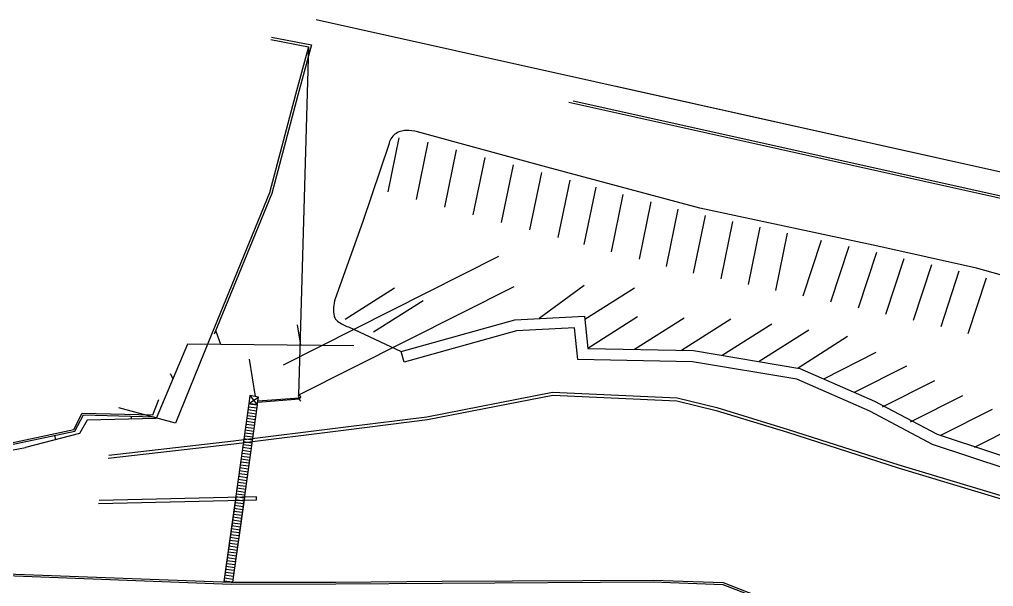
# Model space of a CAD drawing. Header units: millimetres. Extents: x 34038 to 35840, y 10511 to 10922.
# Drawn here: x 34283.9 to 34367, y 10873.2 to 10921.6 of the extents above; entities that cross this region are included whole.
import ezdxf

# ---------------------------------------------------------------- set-up
doc = ezdxf.new("R2010")
doc.units = ezdxf.units.MM
for name, color, linetype in [('GUIA', 7, 'Continuous'), ('MURO', 2, 'Continuous'), ('VAGAS', 7, 'Continuous')]:
    doc.layers.add(name, color=color, linetype=linetype)

# ---------------------------------------------------------------- blocks, each defined once
blk = doc.blocks.new('*X26')
at = {"color": 0}
for p, q in [((970.3660003377906, 824.0769431491335), (970.6912021020596, 824.7250857532479)), ((970.5894510249728, 823.9648280725478), (970.9146527892417, 824.6129706766621)), ((970.8129017121549, 823.8527129959621), (971.1381034764239, 824.5008556000764)), ((971.0363523993371, 823.7405979193763), (971.361554163606, 824.3887405234907)), ((971.2598030865192, 823.6284828427906), (971.5850048507882, 824.276625446905)), ((971.4832537737014, 823.5163677662049), (971.8084555379703, 824.1645103703192)), ((971.7067044608835, 823.4042526896192), (972.0319062251525, 824.0523952937335)), ((971.9301551480658, 823.2921376130334), (972.2553569123346, 823.9402802171478)), ((972.153605835248, 823.1800225364477), (972.4788075995168, 823.8281651405621)), ((972.37705652243, 823.067907459862), (972.702258286699, 823.7160500639764)), ((972.6005072096123, 822.9557923832763), (972.9257089738811, 823.6039349873906)), ((972.8239578967944, 822.8436773066906), (973.1491596610633, 823.4918199108049)), ((973.0474085839766, 822.7315622301049), (973.3726103482454, 823.3797048342192)), ((973.2708592711587, 822.6194471535192), (973.5960610354276, 823.2675897576335)), ((973.4943099583409, 822.5073320769335), (973.8195117226097, 823.1554746810477)), ((973.7177606455231, 822.3952170003478), (974.0429624097919, 823.043359604462)), ((973.9412113327052, 822.283101923762), (974.266413096974, 822.9312445278763)), ((974.1646620198874, 822.1709868471763), (974.4898637841562, 822.8191294512906)), ((974.3881127070695, 822.0588717705906), (974.7133144713383, 822.7070143747048)), ((974.6115633942517, 821.9467566940049), (974.9367651585205, 822.5948992981191)), ((974.8350140814338, 821.8346416174192), (975.1602158457027, 822.4827842215334)), ((975.058464768616, 821.7225265408334), (975.3836665328848, 822.3706691449477)), ((975.2819154557982, 821.6104114642477), (975.607117220067, 822.258554068362)), ((975.5053661429803, 821.498296387662), (975.8305679072491, 822.1464389917762)), ((975.7288168301625, 821.3861813110763), (976.0540185944313, 822.0343239151905)), ((975.9522675173446, 821.2740662344905), (976.2774692816134, 821.9222088386048)), ((976.1757182045268, 821.1619511579048), (976.5009199687956, 821.810093762019)), ((976.3991688917089, 821.0498360813191), (976.7243706559777, 821.6979786854333)), ((976.6226195788911, 820.9377210047335), (976.94782134316, 821.5858636088476)), ((976.8460702660733, 820.8256059281478), (977.1712720303422, 821.4737485322619)), ((977.0695209532554, 820.713490851562), (977.3947227175242, 821.3616334556762)), ((977.2929716404376, 820.6013757749763), (977.6181734047065, 821.2495183790904)), ((977.5164223276197, 820.4892606983906), (977.8416240918885, 821.1374033025047)), ((977.7398730148019, 820.3771456218049), (978.0650747790708, 821.025288225919)), ((977.963323701984, 820.2650305452191), (978.2885254662528, 820.9131731493333)), ((978.1867743891662, 820.1529154686334), (978.5119761534351, 820.8010580727477)), ((978.4102250763483, 820.0408003920477), (978.7354268406172, 820.6889429961619)), ((978.6336757635305, 819.928685315462), (978.9588775277994, 820.5768279195762)), ((978.8571264507127, 819.8165702388762), (979.1823282149815, 820.4647128429905)), ((979.0805771378948, 819.7044551622905), (979.4057789021637, 820.3525977664048)), ((979.304027825077, 819.5923400857048), (979.6292295893459, 820.240482689819)), ((979.5274785122591, 819.4802250091191), (979.852680276528, 820.1283676132333)), ((979.7509291994413, 819.3681099325333), (980.0761309637102, 820.0162525366476)), ((979.9743798866234, 819.2559948559477), (980.2995816508923, 819.9041374600619)), ((980.1978305738056, 819.143879779362), (980.5230323380745, 819.7920223834761)), ((980.4212812609878, 819.0317647027763), (980.7464830252566, 819.6799073068904)), ((980.6447319481699, 818.9196496261906), (980.9699337124388, 819.5677922303047)), ((980.8681826353521, 818.8075345496048), (981.1933843996209, 819.455677153719)), ((981.0916333225342, 818.6954194730191), (981.4168350868031, 819.3435620771332)), ((981.3150840097164, 818.5833043964334), (981.6402857739852, 819.2314470005475)), ((981.5385346968985, 818.4711893198477), (981.8637364611674, 819.1193319239618)), ((981.7619853840807, 818.359074243262), (982.0871871483496, 819.0072168473761)), ((981.9854360712629, 818.2469591666762), (982.3106378355317, 818.8951017707903)), ((982.208886758445, 818.1348440900905), (982.5340885227139, 818.7829866942046)), ((982.4323374456272, 818.0227290135048), (982.757539209896, 818.6708716176189)), ((982.6557881328093, 817.910613936919), (982.9809898970782, 818.5587565410332)), ((982.8792388199915, 817.7984988603333), (983.2044405842603, 818.4466414644475)), ((983.1026895071736, 817.6863837837476), (983.4278912714425, 818.3345263878617)), ((983.3261401943558, 817.5742687071619), (983.6513419586247, 818.222411311276)), ((983.549590881538, 817.4621536305762), (983.8747926458068, 818.1102962346903)), ((983.7730415687203, 817.3500385539904), (984.098243332989, 817.9981811581046)), ((983.9964922559024, 817.2379234774047), (984.3216940201711, 817.8860660815188))]:
    blk.add_line(p, q, dxfattribs=at)
blk = doc.blocks.new('*X28')
at = {"color": 0}
for p, q in [((970.3660003377906, 824.0769431491335), (970.6912021020596, 824.7250857532479)), ((970.5894510249728, 823.9648280725478), (970.9146527892417, 824.6129706766621)), ((970.8129017121549, 823.8527129959621), (971.1381034764239, 824.5008556000764)), ((971.0363523993371, 823.7405979193763), (971.361554163606, 824.3887405234907)), ((971.2598030865192, 823.6284828427906), (971.5850048507882, 824.276625446905)), ((971.4832537737014, 823.5163677662049), (971.8084555379703, 824.1645103703192)), ((971.7067044608835, 823.4042526896192), (972.0319062251525, 824.0523952937335)), ((971.9301551480658, 823.2921376130334), (972.2553569123346, 823.9402802171478)), ((972.153605835248, 823.1800225364477), (972.4788075995168, 823.8281651405621)), ((972.37705652243, 823.067907459862), (972.702258286699, 823.7160500639764)), ((972.6005072096123, 822.9557923832763), (972.9257089738811, 823.6039349873906)), ((972.8239578967944, 822.8436773066906), (973.1491596610633, 823.4918199108049)), ((973.0474085839766, 822.7315622301049), (973.3726103482454, 823.3797048342192)), ((973.2708592711587, 822.6194471535192), (973.5960610354276, 823.2675897576335)), ((973.4943099583409, 822.5073320769335), (973.8195117226097, 823.1554746810477)), ((973.7177606455231, 822.3952170003478), (974.0429624097919, 823.043359604462)), ((973.9412113327052, 822.283101923762), (974.266413096974, 822.9312445278763)), ((974.1646620198874, 822.1709868471763), (974.4898637841562, 822.8191294512906)), ((974.3881127070695, 822.0588717705906), (974.7133144713383, 822.7070143747048)), ((974.6115633942517, 821.9467566940049), (974.9367651585205, 822.5948992981191)), ((974.8350140814338, 821.8346416174192), (975.1602158457027, 822.4827842215334)), ((975.058464768616, 821.7225265408334), (975.3836665328848, 822.3706691449477)), ((975.2819154557982, 821.6104114642477), (975.607117220067, 822.258554068362)), ((975.5053661429803, 821.498296387662), (975.8305679072491, 822.1464389917762)), ((975.7288168301625, 821.3861813110763), (976.0540185944313, 822.0343239151905)), ((975.9522675173446, 821.2740662344905), (976.2774692816134, 821.9222088386048)), ((976.1757182045268, 821.1619511579048), (976.5009199687956, 821.810093762019)), ((976.3991688917089, 821.0498360813191), (976.7243706559777, 821.6979786854333)), ((976.6226195788911, 820.9377210047335), (976.94782134316, 821.5858636088476)), ((976.8460702660733, 820.8256059281478), (977.1712720303422, 821.4737485322619)), ((977.0695209532554, 820.713490851562), (977.3947227175242, 821.3616334556762)), ((977.2929716404376, 820.6013757749763), (977.6181734047065, 821.2495183790904)), ((977.5164223276197, 820.4892606983906), (977.8416240918885, 821.1374033025047)), ((977.7398730148019, 820.3771456218049), (978.0650747790708, 821.025288225919)), ((977.963323701984, 820.2650305452191), (978.2885254662528, 820.9131731493333)), ((978.1867743891662, 820.1529154686334), (978.5119761534351, 820.8010580727477)), ((978.4102250763483, 820.0408003920477), (978.7354268406172, 820.6889429961619)), ((978.6336757635305, 819.928685315462), (978.9588775277994, 820.5768279195762)), ((978.8571264507127, 819.8165702388762), (979.1823282149815, 820.4647128429905)), ((979.0805771378948, 819.7044551622905), (979.4057789021637, 820.3525977664048)), ((979.304027825077, 819.5923400857048), (979.6292295893459, 820.240482689819)), ((979.5274785122591, 819.4802250091191), (979.852680276528, 820.1283676132333)), ((979.7509291994413, 819.3681099325333), (980.0761309637102, 820.0162525366476)), ((979.9743798866234, 819.2559948559477), (980.2995816508923, 819.9041374600619)), ((980.1978305738056, 819.143879779362), (980.5230323380745, 819.7920223834761)), ((980.4212812609878, 819.0317647027763), (980.7464830252566, 819.6799073068904)), ((980.6447319481699, 818.9196496261906), (980.9699337124388, 819.5677922303047)), ((980.8681826353521, 818.8075345496048), (981.1933843996209, 819.455677153719)), ((981.0916333225342, 818.6954194730191), (981.4168350868031, 819.3435620771332)), ((981.3150840097164, 818.5833043964334), (981.6402857739852, 819.2314470005475)), ((981.5385346968985, 818.4711893198477), (981.8637364611674, 819.1193319239618)), ((981.7619853840807, 818.359074243262), (982.0871871483496, 819.0072168473761)), ((981.9854360712629, 818.2469591666762), (982.3106378355317, 818.8951017707903)), ((982.208886758445, 818.1348440900905), (982.5340885227139, 818.7829866942046)), ((982.4323374456272, 818.0227290135048), (982.757539209896, 818.6708716176189)), ((982.6557881328093, 817.910613936919), (982.9809898970782, 818.5587565410332)), ((982.8792388199915, 817.7984988603333), (983.2044405842603, 818.4466414644475)), ((983.1026895071736, 817.6863837837476), (983.4278912714425, 818.3345263878617)), ((983.3261401943558, 817.5742687071619), (983.6513419586247, 818.222411311276)), ((983.549590881538, 817.4621536305762), (983.8747926458068, 818.1102962346903)), ((983.7730415687203, 817.3500385539904), (984.098243332989, 817.9981811581046)), ((983.9964922559024, 817.2379234774047), (984.3216940201711, 817.8860660815188))]:
    blk.add_line(p, q, dxfattribs=at)

msp = doc.modelspace()

# ---------------------------------------------------------------- linework, layer by layer
for p, q in [((34309.21609706125, 10921.59673476461), (34374.28424200943, 10907.10698726867)), ((34308.57916595243, 10919.27327989563, -494), (34307.70671806162, 10889.51501306272)), ((34334.79966406231, 10915.89963941656), (34374.28424200943, 10907.10698726867)), ((34334.79966406231, 10915.89963941656), (34374.28424200943, 10907.10698726867)), ((34324.78106877062, 10901.35667265221), (34306.40928311538, 10892.08621172488)), ((34326.07850371686, 10898.78547399006), (34307.70671806162, 10889.51501306272)), ((34301.07821766139, 10893.8497998015), (34300.68284796827, 10894.97390254286)), ((34301.07821766139, 10893.8497998015), (34300.68284796827, 10894.97390254286)), ((34307.91016149965, 10893.78860979271), (34307.62261175997, 10895.51933637999)), ((34298.25776250668, 10893.87506108582), (34295.57912544686, 10887.52313742824)), ((34298.25776250668, 10893.87506108582), (34295.57912544686, 10887.52313742824)), ((34312.43219393856, 10893.74810840522), (34298.25776250668, 10893.87506108582)), ((34312.43219393856, 10893.74810840522), (34298.25776250668, 10893.87506108582)), ((34304.05624243544, 10889.41089719773), (34303.52777766377, 10892.59148929056)), ((34304.05624243544, 10889.41089719773), (34303.52777766377, 10892.59148929056)), ((34297.01370028848, 10890.9249830951), (34296.79967537923, 10891.33531011324)), ((34297.01370028848, 10890.9249830951), (34296.79967537923, 10891.33531011324)), ((34295.28864155336, 10887.84475402858), (34295.79904283864, 10889.1642478323)), ((34295.28864155336, 10887.84475402858), (34295.79904283864, 10889.1642478323)), ((34303.57180067854, 10889.49184113819), (34303.48257640553, 10888.80624406571)), ((34303.48257640553, 10888.80624406571), (34304.31101114891, 10889.36832864685)), ((34304.31101114891, 10889.36832864685), (34303.57180067854, 10889.49184113819)), ((34303.57180067854, 10889.49184113819), (34304.20072597609, 10888.70571438325)), ((34304.20072597609, 10888.70571438325), (34304.31101114891, 10889.36832864685)), ((34307.80303346928, 10889.28431121564), (34304.25069666025, 10889.00594774413)), ((34307.81084558766, 10889.1846168286), (34304.25850877863, 10888.9062533571)), ((34303.48257640553, 10888.80624406571), (34301.3588918951, 10873.6353703317)), ((34303.48257640553, 10888.80624406571), (34301.3588918951, 10873.6353703317)), ((34304.20072597609, 10888.70571438325), (34302.08043789366, 10873.55910356594)), ((34304.20072597609, 10888.70571438325), (34302.08043789366, 10873.55910356594)), ((34304.20072597609, 10888.70571438325), (34303.48257640553, 10888.80624406571)), ((34288.54039041497, 10886.59470774815), (34289.27389091619, 10888.00568653776)), ((34288.64083547566, 10886.46272265191), (34289.36369388267, 10887.85323005921)), ((34289.27389091619, 10888.00568653776), (34295.28864155336, 10887.84475402858)), ((34289.27389091619, 10888.00568653776), (34295.28864155336, 10887.84475402858)), ((34289.36369388267, 10887.85323005921), (34295.39037642174, 10887.69197829642)), ((34289.36369388267, 10887.85323005921), (34295.39037642174, 10887.69197829642)), ((34295.57912544686, 10887.52313742824), (34289.6943369049, 10887.40826329535)), ((34295.57912544686, 10887.52313742824), (34289.6943369049, 10887.40826329535)), ((34293.50949485009, 10887.48273716262), (34293.45337285643, 10887.74380535673)), ((34289.6943369049, 10887.40826329536), (34289.02785563636, 10886.25776122727)), ((34268.91047873176, 10882.41778005434), (34288.54039041497, 10886.59470774815)), ((34269.04724080869, 10882.29352263173), (34288.64083547566, 10886.46272265191)), ((34289.02785563636, 10886.25776122727), (34284.43815285452, 10885.0535792786)), ((34287.00116164199, 10885.72602563577), (34286.94824890187, 10886.10256760647)), ((34269.0341270879, 10882.17890374967), (34284.43815285452, 10885.0535792786)), ((34302.35651745166, 10880.76206512943), (34301.35151953781, 10873.58270473985)), ((34302.35651745166, 10880.76206512943), (34301.35151953781, 10873.58270473985)), ((34303.09421098013, 10880.80115077877), (34302.08043789367, 10873.55910356594)), ((34303.09421098013, 10880.80115077877), (34302.08043789367, 10873.55910356594)), ((34301.3588918951, 10873.6353703317), (34301.35151953781, 10873.58270473985))]:
    msp.add_line(p, q)
at = {"color": 0}
for p, q in [((34303.08547516497, 10880.73874511163), (34302.36732559441, 10880.8392747941)), ((34303.08547516497, 10880.73874511163), (34302.36732559441, 10880.8392747941)), ((34302.98150070093, 10879.99598720301), (34302.26335113037, 10880.09651688547)), ((34302.98150070093, 10879.99598720301), (34302.26335113037, 10880.09651688547)), ((34303.01615885561, 10880.24357317255), (34302.29800928505, 10880.34410285501)), ((34303.01615885561, 10880.24357317255), (34302.29800928505, 10880.34410285501)), ((34303.05081701029, 10880.49115914209), (34302.33266743973, 10880.59168882455)), ((34303.05081701029, 10880.49115914209), (34302.33266743973, 10880.59168882455)), ((34302.87752623689, 10879.25322929438), (34302.15937666633, 10879.35375897684)), ((34302.87752623689, 10879.25322929438), (34302.15937666633, 10879.35375897684)), ((34302.91218439156, 10879.50081526392), (34302.194034821, 10879.60134494639)), ((34302.91218439156, 10879.50081526392), (34302.194034821, 10879.60134494639)), ((34302.94684254625, 10879.74840123346), (34302.22869297569, 10879.84893091593)), ((34302.94684254625, 10879.74840123346), (34302.22869297569, 10879.84893091593)), ((34302.73889361817, 10878.26288541621), (34302.0207440476, 10878.36341509867)), ((34302.77355177284, 10878.51047138575), (34302.05540220228, 10878.61100106822)), ((34302.80820992753, 10878.7580573553), (34302.09006035697, 10878.85858703776)), ((34302.8428680822, 10879.00564332484), (34302.12471851164, 10879.1061730073)), ((34302.8428680822, 10879.00564332484), (34302.12471851164, 10879.1061730073)), ((34302.63491915412, 10877.52012750759), (34301.91676958356, 10877.62065719005)), ((34302.6695773088, 10877.76771347713), (34301.95142773824, 10877.86824315959)), ((34302.70423546348, 10878.01529944667), (34301.98608589292, 10878.11582912913)), ((34302.53094469008, 10876.77736959896), (34301.81279511952, 10876.87789928142)), ((34302.56560284476, 10877.0249555685), (34301.8474532742, 10877.12548525096)), ((34302.60026099944, 10877.27254153804), (34301.88211142888, 10877.37307122051)), ((34302.39231207136, 10875.78702572079), (34301.6741625008, 10875.88755540325)), ((34302.42697022604, 10876.03461169033), (34301.70882065548, 10876.1351413728)), ((34302.46162838072, 10876.28219765988), (34301.74347881016, 10876.38272734234)), ((34302.4962865354, 10876.52978362942), (34301.77813696484, 10876.63031331188)), ((34302.28833760732, 10875.04426781216), (34301.57018803676, 10875.14479749463)), ((34302.32299576199, 10875.29185378171), (34301.60484619143, 10875.39238346417)), ((34302.35765391668, 10875.53943975125), (34301.63950434612, 10875.63996943371)), ((34302.18436314327, 10874.30150990354), (34301.46621357271, 10874.402039586)), ((34302.21902129795, 10874.54909587308), (34301.50087172739, 10874.64962555554)), ((34302.25367945263, 10874.79668184262), (34301.53552988207, 10874.89721152509)), ((34302.08038867923, 10873.55875199491), (34301.36223910867, 10873.65928167737)), ((34302.11504683391, 10873.80633796445), (34301.39689726335, 10873.90686764692)), ((34302.14970498859, 10874.053923934), (34301.43155541803, 10874.15445361646))]:
    msp.add_line(p, q, dxfattribs=at)
msp.add_lwpolyline([(34307.70671806162, 10889.51501306272, -0.8297661293618461), (34307.83721752827, 10889.29765102203, 0.5299075404657242), (34307.89934887694, 10889.05360936856, 1.432577421816922)], format="xyb")
msp.add_arc((34307.85412297259, 10889.45565623362), 0.1589070197911044, 158.0664003141489, 263.8929879137202)
at = {"layer": 'GUIA'}
for p, q in [((34330.7799204439, 10914.54089111576), (34373.80604654695, 10904.9595867239)), ((34330.7799204439, 10914.54089111576), (34373.80604654695, 10904.9595867239)), ((34331.14535168194, 10914.66441368856), (34373.84958384521, 10905.15479048435)), ((34331.14535168194, 10914.66441368856), (34373.84958384521, 10905.15479048435))]:
    msp.add_line(p, q, dxfattribs=at)
at = {"layer": 'GUIA', "elevation": -494}
msp.add_lwpolyline([(34391.57829386366, 10891.48919238895), (34383.24195897037, 10895.25331910875), (34378.83921103495, 10896.627462637), (34365.5265868491, 10900.35913596774), (34357.13135110052, 10902.24716281243), (34341.9438299, 10905.47835555919), (34328.8946124446, 10908.9819976926), (34317.86507137896, 10911.9970368145, 0.06928660640331029), (34316.89434154592, 10912.12245597167, 0.1580824841794775), (34315.93814349957, 10911.80193466218, 0.2047610349406945), (34315.42562637709, 10910.92691650792), (34313.18874101891, 10904.35959117323), (34310.84397784035, 10897.74944962358, 0.1448539912487955), (34310.76496686184, 10896.26480241588, 0.1762392192280773), (34311.04593534196, 10895.83914899564, 0.07912483436390362), (34311.96740163086, 10895.35878382289), (34316.46601740466, 10893.25511368832)], format="xyb", dxfattribs=at)
at = {"layer": 'MURO', "color": 2}
for p, q in [((34246.78108218664, 10875.50601452603), (34301.97277613904, 10873.40899169908)), ((34246.78108218664, 10875.50601452603), (34301.97277613904, 10873.40899169908)), ((34246.7870363269, 10875.65589653085), (34301.97554691018, 10873.55899465685)), ((34246.7870363269, 10875.65589653086), (34301.97554691018, 10873.55899465685)), ((34301.97277613904, 10873.40899169908), (34310.89770050265, 10873.41825851484)), ((34301.97554691018, 10873.55899465685), (34310.8969928214, 10873.56825786091)), ((34310.8969928214, 10873.56825786091), (34319.96089907828, 10873.64437229534)), ((34310.89770050265, 10873.41825851484), (34319.96169123047, 10873.49437438704)), ((34319.96089907828, 10873.64437229534), (34337.96859092156, 10873.73947250468)), ((34319.96169123047, 10873.49437438704), (34337.96633915197, 10873.58945852116)), ((34337.96633915197, 10873.58945852116), (34343.89326001915, 10873.38015375731)), ((34337.96859092156, 10873.73947250468), (34343.92416743849, 10873.52915578806)), ((34343.89326001915, 10873.38015375731), (34346.62586854488, 10872.3084428564)), ((34343.92416743849, 10873.52915578806), (34346.68284012027, 10872.44722269839))]:
    msp.add_line(p, q, dxfattribs=at)
at = {"layer": 'MURO', "elevation": -494}
for points in [[(34305.36268670425, 10919.90018244605), (34308.57916595243, 10919.27327989563), (34307.46171407933, 10915.19693794993), (34305.24626550124, 10906.80530620825), (34300.04878254173, 10894.08919438174), (34297.22422258616, 10887.13026861055), (34292.40168886739, 10888.45055968882)], [(34305.40094743462, 10920.09648862658), (34308.82905133608, 10919.42833972427), (34307.65484753664, 10915.144972972), (34305.43631959277, 10906.74167727032), (34300.53276040483, 10894.74467651676)], [(34291.47687337186, 10884.13829099324), (34302.18537408127, 10885.38558629064), (34311.78506644272, 10886.57955269079), (34318.70098588243, 10887.43768937498), (34329.39204966877, 10889.53490053425), (34339.97007595739, 10889.05065152392), (34343.33465583978, 10888.22940695042), (34349.40562285126, 10886.35582727161), (34358.84785819019, 10883.33888866548), (34370.07975279862, 10879.94992272371), (34379.44724674517, 10877.05115292924), (34390.80973662871, 10873.37502513861)], [(34291.53223411577, 10884.39642940475), (34302.15548369635, 10885.63379489637), (34311.75424624629, 10886.82764565081), (34318.66148300806, 10887.68470497653), (34329.3734385039, 10889.7860143553), (34340.00576638208, 10889.29927948509), (34343.40121726465, 10888.47049975354), (34349.48053048687, 10886.59434432508), (34358.92201572763, 10883.57764538681), (34370.15281416745, 10880.18901018867), (34379.52268004553, 10877.28950640032), (34390.87363887261, 10873.61710927416)], [(34290.65216718033, 10880.29281618238), (34304.14024087086, 10880.60347584616), (34304.13448435399, 10880.85340956244), (34290.70606298669, 10880.54412382133)]]:
    msp.add_lwpolyline(points, dxfattribs=at)
msp.add_lwpolyline([(34371.32545200964, 10882.1696674228), (34361.79373076418, 10885.31708153516), (34356.42515058052, 10888.16990198541), (34350.19743633188, 10890.88757983762), (34341.31891420551, 10892.38450979998), (34331.54325592164, 10892.58647523898), (34331.25457985253, 10895.28238282841), (34326.30842354261, 10895.01684128444), (34316.72149233559, 10892.34010955734), (34316.46601740466, 10893.25511368832), (34326.15337614674, 10895.95988541731), (34332.10325997046, 10896.27931352228), (34332.39883240116, 10893.51900172525), (34341.4081739061, 10893.33286841742), (34350.47044660105, 10891.80495787881), (34356.83863912542, 10889.02597748709), (34362.16824724053, 10886.19386648148), (34371.6233266796, 10883.07175981328)], close=True, dxfattribs=at)
at = {"layer": 'VAGAS'}
for p, q in [((34315.36039025362, 10906.87605876641), (34316.30750566235, 10911.49598797435)), ((34317.77810607455, 10906.22691386414), (34318.78225461912, 10911.12504470156)), ((34320.1958218955, 10905.57776896187), (34321.19997044006, 10910.47589979928)), ((34322.61353771644, 10904.9286240596), (34323.61768626099, 10909.82675489701)), ((34325.03125353737, 10904.27947915733), (34326.03540208194, 10909.17760999475)), ((34327.44896935832, 10903.63033425506), (34328.45311790288, 10908.52846509248)), ((34329.86668517926, 10902.98118935279), (34330.87083372381, 10907.8793201902)), ((34332.08549527164, 10902.3854496682), (34333.0896438162, 10907.28358050562)), ((34334.39236158124, 10901.76606731891), (34335.3965101258, 10906.66419815633)), ((34336.78728410805, 10901.12304230491), (34337.79143265262, 10906.02117314233)), ((34339.09415041765, 10900.50365995562), (34340.09829896221, 10905.40179079304)), ((34341.40729954072, 10899.95393920977), (34342.41144808527, 10904.85207004719)), ((34343.74735839428, 10899.45955082524), (34344.75150693885, 10904.35768166266)), ((34346.07527969553, 10898.96080862841), (34347.07942824009, 10903.85893946583)), ((34348.41134126332, 10898.46380262025), (34349.41548980788, 10903.36193345767)), ((34350.74920156525, 10897.9956057011), (34352.30686957087, 10902.74678138553)), ((34353.10701728637, 10897.49397141385), (34354.66468529199, 10902.24514709828)), ((34355.46225956654, 10896.98448765546), (34357.01992757216, 10901.73566333988)), ((34357.81133572402, 10896.45619608174), (34359.36900372965, 10901.20737176617)), ((34360.1604118815, 10895.92790450803), (34361.71807988713, 10900.67908019246)), ((34362.50948803899, 10895.39961293432), (34364.06715604461, 10900.15078861875)), ((34364.83015924741, 10894.78468100926), (34366.38782725303, 10899.53585669368)), ((34315.91140502987, 10898.66318545301, -493.0000033428598), (34311.6908766632, 10895.98230121339, -493.0000033428598)), ((34332.06545560673, 10898.8983482538, -493.0000033428598), (34328.24814081602, 10896.07425854307, -493.0000033428598)), ((34336.35563590953, 10898.6631033551, -494), (34332.13510754288, 10895.98221911549, -494)), ((34314.1152276831, 10894.92751766617, -987.9999999999998), (34318.33919508767, 10897.60298012435, -987.9999999999998)), ((34336.6188617691, 10896.20485681825, -494), (34332.39833340245, 10893.52397257863, -494)), ((34340.60031536345, 10896.10843260966, -494), (34336.37978699679, 10893.42754837004, -494)), ((34344.5817689578, 10896.01200840107, -494), (34340.36124059114, 10893.33112416146, -494)), ((34348.06990180856, 10895.60222631602, -494), (34343.8493734419, 10892.9213420764, -494)), ((34351.22056513187, 10895.08111829456, -494), (34347.00003676521, 10892.40023405494, -494)), ((34354.5330829538, 10894.52262142345, -494), (34350.31255458714, 10891.84173718383, -494)), ((34356.95479316106, 10893.15626038336, -494), (34352.49179344207, 10890.90201250251, -494)), ((34359.5693146429, 10892.01213741415, -494), (34355.10631492391, 10889.75788953329, -494)), ((34361.94725401328, 10890.74851752426, -494), (34357.4842542943, 10888.4942696434, -494)), ((34364.32519338367, 10889.48489763437, -494), (34359.86219366469, 10887.2306497535, -494)), ((34366.85535420998, 10888.29816434901, -494), (34362.392354491, 10886.04391646815, -494)), ((34369.80603580521, 10887.323834853, -494), (34365.34303608623, 10885.06958697214, -494))]:
    msp.add_line(p, q, dxfattribs=at)

# ---------------------------------------------------------------- block references
at = {"rotation": 108.6762121263063}
for name in ['*X26', '*X28']:
    msp.add_blockref(name, (35393.49447808309, 10218.17469032396), dxfattribs=at)

doc.saveas('drawing.dxf')
